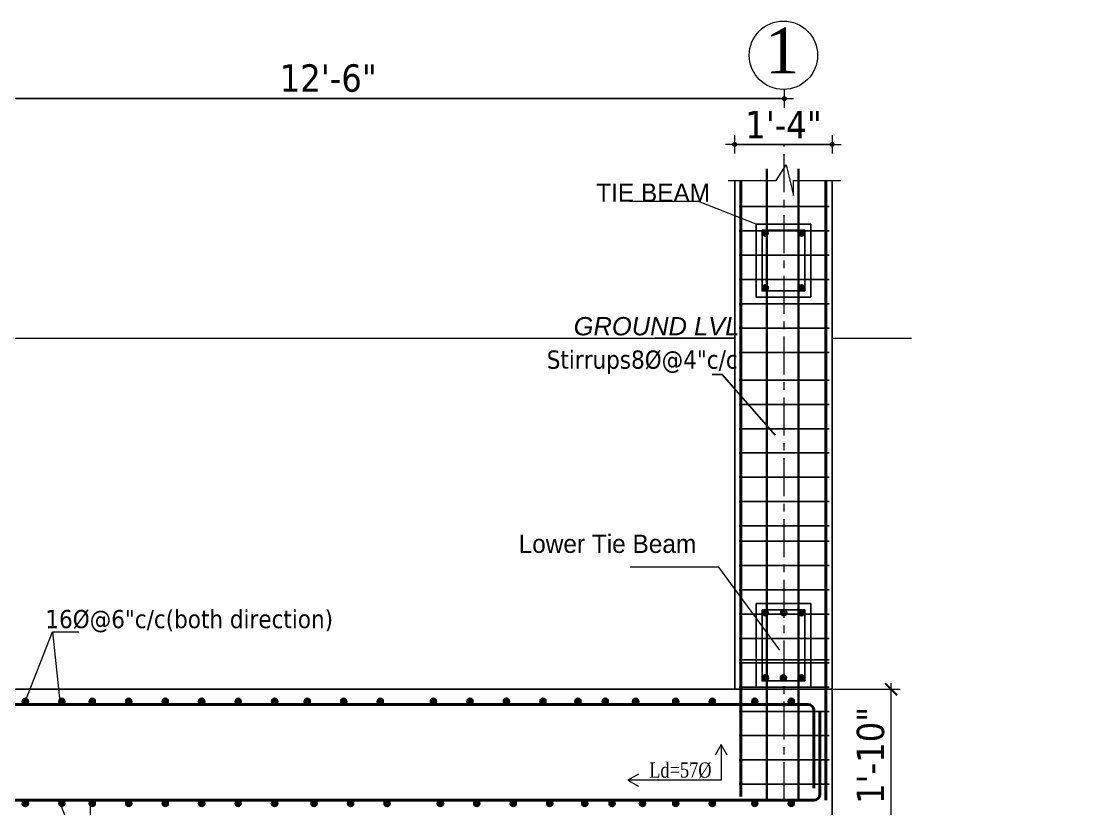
# Model space of a CAD drawing. Header units: inches. Extents: x 130993 to 274375, y -5108 to 103559.
# Drawn here: x 135683.9 to 136030.2, y 50645.8 to 50905 of the extents above; entities that cross this region are included whole.
import ezdxf
from ezdxf.enums import TextEntityAlignment as Align

# ---------------------------------------------------------------- set-up
doc = ezdxf.new("R2010")
doc.units = ezdxf.units.IN
doc.header["$MEASUREMENT"] = 0
doc.header["$PDMODE"] = 2
doc.header["$PDSIZE"] = -3
doc.linetypes.add('CENTER', pattern=[2, 1.25, -0.25, 0.25, -0.25])
for name, color, linetype, lineweight in [('.4', 160, 'Continuous', 40), ('0.2', 43, 'Continuous', 20), ('Center line', 252, 'CENTER', 20), ('DIM', 5, 'Continuous', 9), ('DIMENSION', 142, 'Continuous', 20), ('HACTH', 34, 'Continuous', 15), ('INDEX LINE', 4, 'Continuous', 13), ('PLAN Stairs', 156, 'Continuous', 25), ('reinforcement', 220, 'Continuous', 30), ('roof', 1, 'Continuous', 20), ('TEXT', 181, 'Continuous', 13)]:
    doc.layers.add(name, color=color, linetype=linetype, lineweight=lineweight)
doc.layers.add('ELEVATION', color=7, linetype='Continuous')
doc.layers.add('STIRRUP', color=10, linetype='Continuous')
doc.styles.add('7 INCH', font='times.ttf', dxfattribs={"height": 6})
doc.styles.add('bimal', font='comic.ttf')
doc.styles.add('DIM', font='dutch.ttf')
doc.styles.add('TAHOMA', font='tahoma.ttf', dxfattribs={"height": 9})
doc.dimstyles.new('1-4', dxfattribs={"dimscale": 0, "dimtxt": 8, "dimasz": 4, "dimexe": 3, "dimexo": 3, "dimgap": 2, "dimtad": 1, "dimdec": 0, "dimlfac": 0.5, "dimzin": 3, "dimdsep": 46, "dimlunit": 4, "dimtxsty": 'TAHOMA', "dimblk1": 'ARCHTICK', "dimblk2": 'ARCHTICK', "dimsah": 1, "dimcen": 0, "dimdle": 2, "dimclrd": 6, "dimclre": 6, "dimclrt": 7, "dimadec": 0, "dimazin": 0, "dimtfac": 0.333333, "dimtdec": 0, "dimtmove": 1, "dimatfit": 2, "dimfxl": 1, "dimtolj": 1, "dimtzin": 0, "dimlwd": -1, "dimlwe": -1, "dimarcsym": 0})
doc.dimstyles.new('1.4', dxfattribs={"dimscale": 0, "dimtxt": 6, "dimasz": 0.5, "dimexe": 2, "dimexo": 9, "dimgap": 2, "dimtad": 1, "dimdec": 0, "dimlfac": 0.5, "dimzin": 3, "dimdsep": 46, "dimlunit": 4, "dimtxsty": 'TAHOMA', "dimblk": 'DIM', "dimcen": 3, "dimdle": 3, "dimse1": 1, "dimse2": 1, "dimclrd": 256, "dimclre": 256, "dimclrt": 7, "dimadec": 1, "dimazin": 2, "dimtfac": 1, "dimtdec": 0, "dimtix": 1, "dimtofl": 0, "dimtmove": 2, "dimatfit": 3, "dimldrblk": 'ARW', "dimfxl": 1, "dimfrac": 2, "dimtolj": 2, "dimtzin": 0, "dimarcsym": 0})

# ---------------------------------------------------------------- blocks, each defined once
blk = doc.blocks.new('_ArchTick')
at = {"color": 0, "linetype": 'ByBlock', "const_width": 0.15}
blk.add_lwpolyline([(-0.5, -0.5), (0.5, 0.5)], dxfattribs=at)
blk = doc.blocks.new('*D382')
at = {"layer": 'Defpoints', "color": 0, "ltscale": 20}
for p in [(135947.68, 50685.2), (135970.07, 50685.2), (135947.21, 50641.65)]:
    blk.add_point(p, dxfattribs=at)
at = {"layer": 'DIM', "color": 6, "ltscale": 20}
for p, q in [((135970.07, 50639.65), (135970.07, 50687.2)), ((135950.68, 50685.2), (135973.07, 50685.2)), ((135950.21, 50641.65), (135973.07, 50641.65))]:
    blk.add_line(p, q, dxfattribs=at)
at = {"layer": 'DIM', "color": 6, "ltscale": 20, "xscale": 4, "yscale": 4, "zscale": 4}
for p, rotation in [((135970.07, 50685.2), 90), ((135970.07, 50641.65), 270)]:
    blk.add_blockref('_ArchTick', p, dxfattribs=dict(at, rotation=rotation))
at = {"layer": 'DIM', "color": 7, "ltscale": 20, "insert": (135963.38, 50663.42), "char_height": 9, "attachment_point": 5, "rotation": 90, "style": 'TAHOMA'}
blk.add_mtext('\\A1;1\'-10"', dxfattribs=at)
blk = doc.blocks.new('DIM')
at = {"layer": 'INDEX LINE'}
h = blk.add_hatch(color=256, dxfattribs=at)
h.paths.add_polyline_path([(0, 1.28), (0, 0), (1.28, 0, 0.414214)])
h.paths.add_polyline_path([(1.28, 0), (0, 0), (0, -1.28, 0.414214)])
h.paths.add_polyline_path([(0, 0), (-1.28, 0, 0.414214), (0, -1.28)])
h.paths.add_polyline_path([(0, 1.28, 0.414214), (-1.28, 0), (0, 0)])
for p, q in [((-6, 0), (6, 0)), ((0, 6), (0, -6))]:
    blk.add_line(p, q, dxfattribs=at)
blk.add_circle((0, 0), 1.28, dxfattribs=at)
blk = doc.blocks.new('*D389')
at = {"layer": 'Defpoints', "color": 0}
for p in [(135950.68, 50864.39), (135918.68, 50852.57), (135950.68, 50852.57)]:
    blk.add_point(p, dxfattribs=at)
at = {"layer": 'PLAN Stairs', "lineweight": -2}
blk.add_line((135919.18, 50864.39), (135950.18, 50864.39), dxfattribs=at)
at = {"layer": 'PLAN Stairs', "lineweight": -2, "xscale": 0.5, "yscale": 0.5, "zscale": 0.5, "rotation": 180}
blk.add_blockref('DIM', (135918.68, 50864.39), dxfattribs=at)
at = {"layer": 'PLAN Stairs', "lineweight": -2, "xscale": 0.5, "yscale": 0.5, "zscale": 0.5}
blk.add_blockref('DIM', (135950.68, 50864.39), dxfattribs=at)
at = {"layer": 'PLAN Stairs', "color": 7, "insert": (135934.68, 50870.9), "char_height": 9, "attachment_point": 5, "style": 'TAHOMA'}
blk.add_mtext('\\A2;1\'-4"', dxfattribs=at)
blk = doc.blocks.new('ARW')
at = {"layer": 'INDEX LINE'}
blk.add_lwpolyline([(10, 0, 0, 6, 0), (0, 0, 0, 0, 0), (10, 0, 0, 0, 0)], format="xyseb", dxfattribs=at)
blk = doc.blocks.new('ld1')
at = {"layer": 'DIMENSION'}
for points in [[(-25241.63, -8955.31), (-25243.63, -8951.82), (-25245.63, -8955.31)], [(-25270.85, -8961.52), (-25274.34, -8963.52), (-25270.85, -8965.52)]]:
    blk.add_lwpolyline(points, dxfattribs=at)
at = {"layer": 'HACTH', "color": 7}
blk.add_lwpolyline([(-25243.63, -8951.82), (-25243.63, -8963.52), (-25274.34, -8963.52)], dxfattribs=at)
at = {"layer": 'TEXT', "ltscale": 10, "style": '7 INCH', "width": 0.8}
blk.add_text('Ld=57%%C', height=5, dxfattribs=at).set_placement((-25267.3, -8962.69))
blk = doc.blocks.new('*D391')
at = {"layer": 'Defpoints', "color": 0}
for p in [(135934.95, 50879.47), (135634.95, 50864.39), (135934.95, 50843.92)]:
    blk.add_point(p, dxfattribs=at)
at = {"layer": 'PLAN Stairs', "lineweight": -2}
blk.add_line((135635.45, 50879.47), (135934.45, 50879.47), dxfattribs=at)
at = {"layer": 'PLAN Stairs', "lineweight": -2, "xscale": 0.5, "yscale": 0.5, "zscale": 0.5, "rotation": 180}
blk.add_blockref('DIM', (135634.95, 50879.47), dxfattribs=at)
at = {"layer": 'PLAN Stairs', "lineweight": -2, "xscale": 0.5, "yscale": 0.5, "zscale": 0.5}
blk.add_blockref('DIM', (135934.95, 50879.47), dxfattribs=at)
at = {"layer": 'PLAN Stairs', "color": 7, "insert": (135784.95, 50886.16), "char_height": 9, "attachment_point": 5, "style": 'TAHOMA'}
blk.add_mtext('\\A2;12\'-6"', dxfattribs=at)
blk = doc.blocks.new('*D414')
at = {"layer": 'Defpoints', "color": 0, "ltscale": 20}
for p in [(136048.33, 50851.17), (136085.38, 50851.17), (136048.33, 50800.65)]:
    blk.add_point(p, dxfattribs=at)
at = {"layer": 'DIM', "color": 6, "ltscale": 20}
for p, q in [((136048.33, 50798.65), (136048.33, 50853.17)), ((136082.38, 50851.17), (136045.33, 50851.17))]:
    blk.add_line(p, q, dxfattribs=at)
at = {"layer": 'DIM', "color": 6, "ltscale": 20, "xscale": 4, "yscale": 4, "zscale": 4}
for p, rotation in [((136048.33, 50851.17), 90), ((136048.33, 50800.65), 270)]:
    blk.add_blockref('_ArchTick', p, dxfattribs=dict(at, rotation=rotation))
at = {"layer": 'DIM', "color": 7, "ltscale": 20, "insert": (136041.66, 50825.91), "char_height": 9, "attachment_point": 5, "rotation": 90, "style": 'TAHOMA'}
blk.add_mtext('\\A1;AS PER SITE', dxfattribs=at)
blk = doc.blocks.new('*D417')
at = {"layer": 'Defpoints', "color": 0, "ltscale": 20}
for p in [(136085.38, 50796.65), (136048.33, 50642.65), (136064.38, 50642.65)]:
    blk.add_point(p, dxfattribs=at)
at = {"layer": 'DIM', "color": 6, "ltscale": 20}
for p, q in [((136048.33, 50798.65), (136048.33, 50640.65)), ((136082.38, 50796.65), (136045.33, 50796.65)), ((136061.38, 50642.65), (136045.33, 50642.65))]:
    blk.add_line(p, q, dxfattribs=at)
at = {"layer": 'DIM', "color": 6, "ltscale": 20, "xscale": 4, "yscale": 4, "zscale": 4}
for p, rotation in [((136048.33, 50796.65), 90), ((136048.33, 50642.65), 270)]:
    blk.add_blockref('_ArchTick', p, dxfattribs=dict(at, rotation=rotation))
at = {"layer": 'DIM', "color": 7, "ltscale": 20, "insert": (136041.64, 50721.65), "char_height": 9, "attachment_point": 5, "rotation": 90, "style": 'TAHOMA'}
blk.add_mtext('\\A1;min. 5\'-0"', dxfattribs=at)

msp = doc.modelspace()

# ---------------------------------------------------------------- hatches: boundary and pattern name
at = {"layer": 'roof'}
for points in [[(135929.68, 50835.2, 1), (135927.68, 50835.2, 1)], [(135941.68, 50835.2, 1), (135939.68, 50835.2, 1)], [(135929.72, 50817.22, 1), (135927.72, 50817.22, 1)], [(135941.7, 50817.2, 1), (135939.7, 50817.2, 1)], [(135929.68, 50710.33, 1), (135927.68, 50710.33, 1)], [(135935.8, 50710.33, 1), (135933.8, 50710.33, 1)], [(135941.68, 50710.33, 1), (135939.68, 50710.33, 1)], [(135929.72, 50688.94, 1), (135927.72, 50688.94, 1)], [(135935.68, 50688.91, 1), (135933.68, 50688.91, 1)], [(135941.7, 50688.91, 1), (135939.7, 50688.91, 1)], [(135684.35, 50681.2, -1), (135686.35, 50681.2, -1)], [(135696.35, 50681.2, -1), (135698.35, 50681.2, -1)], [(135706.35, 50681.2, -1), (135708.35, 50681.2, -1)], [(135718.35, 50681.2, -1), (135720.35, 50681.2, -1)], [(135730.35, 50681.2, -1), (135732.35, 50681.2, -1)], [(135742.35, 50681.2, -1), (135744.35, 50681.2, -1)], [(135754.35, 50681.2, -1), (135756.35, 50681.2, -1)], [(135766.35, 50681.2, -1), (135768.35, 50681.2, -1)], [(135777.08, 50681.2, -1), (135779.08, 50681.2, -1)], [(135789.08, 50681.2, -1), (135791.08, 50681.2, -1)], [(135801.08, 50681.2, -1), (135803.08, 50681.2, -1)], [(135818.58, 50681.2, -1), (135820.58, 50681.2, -1)], [(135830.58, 50681.2, -1), (135832.58, 50681.2, -1)], [(135842.58, 50681.2, -1), (135844.58, 50681.2, -1)], [(135854.58, 50681.2, -1), (135856.58, 50681.2, -1)], [(135866.08, 50681.2, -1), (135868.08, 50681.2, -1)], [(135875.09, 50681.2, -1), (135877.09, 50681.2, -1)], [(135885.09, 50681.2, -1), (135887.09, 50681.2, -1)], [(135900.27, 50681.2, 1), (135898.27, 50681.2, 1)], [(135912.27, 50681.2, 1), (135910.27, 50681.2, 1)], [(135926.27, 50681.2, 1), (135924.27, 50681.2, 1)], [(135938.27, 50681.2, 1), (135936.27, 50681.2, 1)], [(135684.35, 50647.65, -1), (135686.35, 50647.65, -1)], [(135696.35, 50647.65, -1), (135698.35, 50647.65, -1)], [(135706.35, 50647.65, -1), (135708.35, 50647.65, -1)], [(135718.35, 50647.65, -1), (135720.35, 50647.65, -1)], [(135730.35, 50647.65, -1), (135732.35, 50647.65, -1)], [(135742.35, 50647.65, -1), (135744.35, 50647.65, -1)], [(135754.35, 50647.65, -1), (135756.35, 50647.65, -1)], [(135766.35, 50647.65, -1), (135768.35, 50647.65, -1)], [(135781.33, 50647.65, 1), (135779.33, 50647.65, 1)], [(135793.33, 50647.65, 1), (135791.33, 50647.65, 1)], [(135805.33, 50647.65, 1), (135803.33, 50647.65, 1)], [(135822.83, 50647.65, 1), (135820.83, 50647.65, 1)], [(135834.83, 50647.65, 1), (135832.83, 50647.65, 1)], [(135846.83, 50647.65, 1), (135844.83, 50647.65, 1)], [(135858.83, 50647.65, 1), (135856.83, 50647.65, 1)], [(135870.33, 50647.65, 1), (135868.33, 50647.65, 1)], [(135879.34, 50647.65, 1), (135877.34, 50647.65, 1)], [(135889.34, 50647.65, 1), (135887.34, 50647.65, 1)], [(135900.27, 50647.65, 1), (135898.27, 50647.65, 1)], [(135912.27, 50647.65, 1), (135910.27, 50647.65, 1)], [(135926.27, 50647.65, 1), (135924.27, 50647.65, 1)], [(135938.27, 50647.65, 1), (135936.27, 50647.65, 1)]]:
    msp.add_hatch(color=256, dxfattribs=at).paths.add_polyline_path(points)

# ---------------------------------------------------------------- linework, layer by layer
at = {"layer": '.4', "ltscale": 20}
for p, q in [((135920.68, 50649.9), (135920.68, 50852.57)), ((135948.68, 50648.65), (135948.68, 50852.57)), ((135942.68, 50680.2), (135358.67, 50680.2)), ((135944.68, 50678.2), (135944.68, 50652.65)), ((135946.68, 50677.65), (135946.68, 50650.65)), ((135354.67, 50648.65), (135944.68, 50648.65))]:
    msp.add_line(p, q, dxfattribs=at)
for centre, start, end in [((135942.68, 50678.2), 0, 90), ((135944.68, 50650.65), 270, 0)]:
    msp.add_arc(centre, 2, start, end, dxfattribs=at)
at = {"ltscale": 20}
for points in [[(135925.68, 50838.2), (135943.68, 50838.2), (135943.68, 50814.2), (135925.68, 50814.2)], [(135927.68, 50836.2), (135941.68, 50836.2), (135941.68, 50816.2), (135927.68, 50816.2)], [(135925.68, 50713.33), (135943.68, 50713.33), (135943.68, 50685.91), (135925.68, 50685.91)], [(135927.68, 50711.33), (135941.68, 50711.33), (135941.68, 50687.91), (135927.68, 50687.91)]]:
    msp.add_lwpolyline(points, close=True, dxfattribs=at)
for centre in [(135928.68, 50835.2), (135940.68, 50835.2), (135928.72, 50817.22), (135940.7, 50817.2), (135928.68, 50710.33), (135934.8, 50710.33), (135940.68, 50710.33), (135928.72, 50688.94), (135934.68, 50688.91), (135940.7, 50688.91), (135685.35, 50681.2), (135697.35, 50681.2), (135707.35, 50681.2), (135719.35, 50681.2), (135731.35, 50681.2), (135743.35, 50681.2), (135755.35, 50681.2), (135767.35, 50681.2), (135778.08, 50681.2), (135790.08, 50681.2), (135802.08, 50681.2), (135819.58, 50681.2), (135831.58, 50681.2), (135843.58, 50681.2), (135855.58, 50681.2), (135867.08, 50681.2), (135876.09, 50681.2), (135886.09, 50681.2), (135899.27, 50681.2), (135911.27, 50681.2), (135925.27, 50681.2), (135937.27, 50681.2), (135685.35, 50647.65), (135697.35, 50647.65), (135707.35, 50647.65), (135719.35, 50647.65), (135731.35, 50647.65), (135743.35, 50647.65), (135755.35, 50647.65), (135767.35, 50647.65), (135780.33, 50647.65), (135792.33, 50647.65), (135804.33, 50647.65), (135821.83, 50647.65), (135833.83, 50647.65), (135845.83, 50647.65), (135857.83, 50647.65), (135869.33, 50647.65), (135878.34, 50647.65), (135888.34, 50647.65), (135899.27, 50647.65), (135911.27, 50647.65), (135925.27, 50647.65), (135937.27, 50647.65)]:
    msp.add_circle(centre, 1, dxfattribs=at)
at = {"layer": '0.2', "ltscale": 20}
for p, q in [((135932.34, 50852.57), (135935.54, 50857.71)), ((135935.54, 50857.71), (135938.02, 50847.6)), ((135916.52, 50852.57), (135932.34, 50852.57)), ((135938.02, 50847.6), (135938.02, 50852.57)), ((135938.02, 50852.57), (135953.54, 50852.57)), ((135906.8, 50845.57), (135884.12, 50845.57)), ((135925.68, 50838.2), (135906.8, 50845.57)), ((135648.68, 50800.65), (135918.68, 50800.65)), ((135648.68, 50800.65), (135918.68, 50800.65)), ((135918.68, 50800.65), (135892.53, 50800.65)), ((135950.68, 50800.65), (135976.83, 50800.65)), ((135913.41, 50725.38), (135884.33, 50725.38)), ((135933.47, 50698), (135913.41, 50725.38)), ((135685.23, 50680.79), (135694.28, 50704.02)), ((135694.28, 50704.02), (135696.66, 50681.2)), ((135694.28, 50704.02), (135702.99, 50704.02)), ((135696.39, 50648.65), (135706.67, 50622.2)), ((135706.67, 50622.2), (135706.76, 50648.65))]:
    msp.add_line(p, q, dxfattribs=at)
at = {"layer": 'Center line', "ltscale": 10}
msp.add_line((135934.95, 50648.66), (135934.95, 50864.39), dxfattribs=at)
at = {"layer": 'ELEVATION', "ltscale": 20}
for p, q in [((135918.68, 50685.2), (135918.68, 50852.57)), ((135950.68, 50685.2), (135950.68, 50852.57)), ((135950.68, 50685.2), (135380.67, 50685.2)), ((135950.68, 50632.2), (135950.68, 50685.2)), ((135950.68, 50685.2), (135950.68, 50685.2)), ((135950.68, 50685.2), (135950.68, 50685.2))]:
    msp.add_line(p, q, dxfattribs=at)
at = {"layer": 'reinforcement'}
for p, q in [((135929.18, 50648.65), (135929.18, 50856.33)), ((135939.68, 50648.65), (135939.68, 50856.33))]:
    msp.add_line(p, q, dxfattribs=at)
at = {"layer": 'STIRRUP'}
for p, q in [((135920.16, 50843.92), (135949.73, 50843.92)), ((135920.16, 50835.92), (135949.73, 50835.92)), ((135920.16, 50827.92), (135949.73, 50827.92)), ((135920.16, 50819.92), (135949.73, 50819.92)), ((135920.16, 50811.92), (135949.73, 50811.92)), ((135920.16, 50803.92), (135949.73, 50803.92)), ((135920.16, 50795.92), (135949.73, 50795.92)), ((135920.16, 50786.89), (135949.73, 50786.89)), ((135920.16, 50778.89), (135949.73, 50778.89)), ((135920.16, 50770.89), (135949.73, 50770.89)), ((135920.16, 50762.89), (135949.73, 50762.89)), ((135920.16, 50754.89), (135949.73, 50754.89)), ((135920.16, 50746.89), (135949.73, 50746.89)), ((135920.16, 50738.89), (135949.73, 50738.89)), ((135920.16, 50733.91), (135949.73, 50733.91)), ((135920.16, 50725.91), (135949.73, 50725.91)), ((135920.16, 50717.91), (135949.73, 50717.91)), ((135920.16, 50709.91), (135949.73, 50709.91)), ((135920.16, 50701.91), (135949.73, 50701.91)), ((135920.16, 50694.89), (135949.73, 50694.89)), ((135920.16, 50693.91), (135949.73, 50693.91)), ((135920.16, 50685.91), (135949.73, 50685.91)), ((135920.16, 50677.91), (135949.73, 50677.91)), ((135920.16, 50669.91), (135949.73, 50669.91)), ((135920.16, 50661.91), (135949.73, 50661.91)), ((135920.16, 50653.91), (135949.73, 50653.91))]:
    msp.add_line(p, q, dxfattribs=at)
at = {"layer": 'TEXT'}
msp.add_circle((135934.68, 50893.72), 11.25, dxfattribs=at)
msp.add_circle((135934.68, 50893.72), 11.25, dxfattribs=at)

# ---------------------------------------------------------------- block references
at = {"layer": 'DIMENSION'}
msp.add_blockref('ld1', (161157.83, 59618.8), dxfattribs=at)

# ---------------------------------------------------------------- texts
at = {"ltscale": 20, "char_height": 6, "style": 'bimal'}
for s, insert, width, attachment_point in [('TIE BEAM', (135910.55, 50851.53), 122.8953, 3), ('{\\fArial|b0|i1|c0|p34;GROUND LVL}', (135865.7, 50807.6), 122.8953, 1), ('Lower Tie Beam', (135906.01, 50736.02), 108.8953, 3)]:
    msp.add_mtext(s, dxfattribs=dict(at, insert=insert, width=width, attachment_point=attachment_point))
at = {"layer": 'TEXT', "style": 'DIM'}
msp.add_text('1', height=15, dxfattribs=at).set_placement((135934.26, 50895.25), align=Align.MIDDLE_CENTER)
at = {"layer": 'TEXT', "ltscale": 20, "style": 'TAHOMA'}
for s, p in [('Stirrups8%%C@4"c/c', (135856.84, 50790.61)), ('16%%C@6"c/c(both direction)', (135691.94, 50705.27))]:
    msp.add_text(s, height=6, dxfattribs=at).set_placement(p)

# ---------------------------------------------------------------- dimensions: what is measured, and where the dimension line sits
at = {"layer": 'DIM', "ltscale": 20}
for base, p1, p2, text, picture, middle in [((136048.33, 50851.17), (136048.33, 50800.65), (136085.38, 50851.17), 'AS PER SITE', '*D414', (136048.33, 50825.91)), ((136048.33, 50642.65), (136085.38, 50796.65), (136064.38, 50642.65), 'min. 5\'-0"', '*D417', (136048.33, 50721.65))]:
    dim = msp.add_linear_dim(base=base, p1=p1, p2=p2, angle=90, text=text, dimstyle='1-4', override={"dimscale": 1}, dxfattribs=at)
    dim.commit()
    dim.dimension.update_dxf_attribs({"geometry": picture, "text_midpoint": middle, "dimtype": 160})
dim = msp.add_linear_dim(base=(135970.07, 50685.2), p1=(135947.21, 50641.65), p2=(135947.68, 50685.2), angle=90, dimstyle='1-4', override={"dimscale": 1}, dxfattribs=at)
dim.commit()
dim.dimension.update_dxf_attribs({"geometry": '*D382', "text_midpoint": (135963.38, 50663.42)})
at = {"layer": 'PLAN Stairs'}
for base, p1, p2, picture, middle in [((135934.95, 50879.47), (135634.95, 50864.39), (135934.95, 50843.92), '*D391', (135784.95, 50886.16)), ((135950.68, 50864.39), (135918.68, 50852.57), (135950.68, 50852.57), '*D389', (135934.68, 50870.9))]:
    dim = msp.add_linear_dim(base=base, p1=p1, p2=p2, dimstyle='1.4', override={"dimscale": 1}, dxfattribs=at)
    dim.commit()
    dim.dimension.update_dxf_attribs({"geometry": picture, "text_midpoint": middle})

# ---------------------------------------------------------------- leaders
at = {"layer": 'DIMENSION', "ltscale": 10}
msp.add_leader([(135932, 50768.8), (135914.53, 50788.74), (135911.28, 50788.74)], dimstyle='1.4', override={"dimscale": 1}, dxfattribs=at)

doc.saveas('drawing.dxf')
